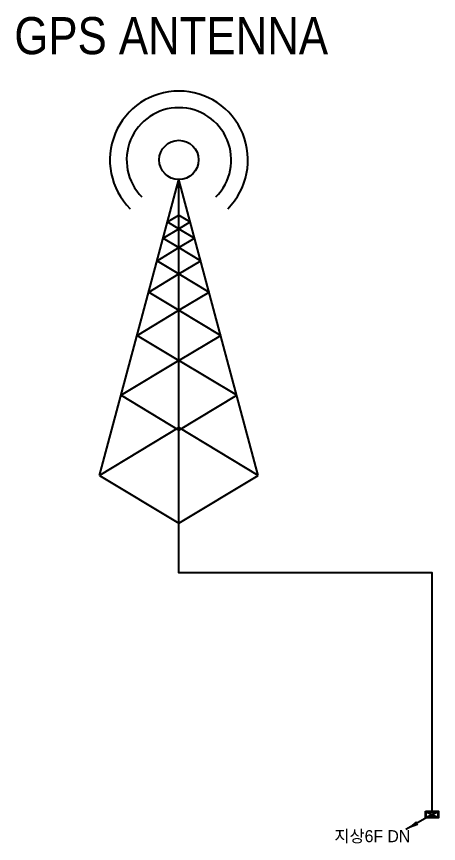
# Model space of a CAD drawing. Header units: millimetres. Extents: x 89450 to 753248, y -530175 to 1209785.
# Drawn here: x 163399 to 169965, y 1196904 to 1209785 of the extents above; entities that cross this region are included whole.
import ezdxf
from ezdxf.enums import TextEntityAlignment as Align

# ---------------------------------------------------------------- set-up
doc = ezdxf.new("R2010")
doc.units = ezdxf.units.MM
doc.header["$LTSCALE"] = 150
for name, color, linetype in [('-----99 EPMS CABLE DUCT', 4, 'Continuous'), ('-----99 EPMS CONDUIT', 4, 'Continuous'), ('-----99 EPMS ETC', 4, 'Continuous')]:
    doc.layers.add(name, color=color, linetype=linetype)
doc.styles.add('ELEC', font='')
doc.styles.get('ELEC').set_extended_font_data('Dotum')

msp = doc.modelspace()

# ---------------------------------------------------------------- linework, layer by layer
at = {"layer": '-----99 EPMS CABLE DUCT'}
for p, q in [((169865, 1197355), (169459, 1197121)), ((169775, 1197395), (169955, 1197315)), ((169775, 1197315), (169955, 1197395))]:
    msp.add_line(p, q, dxfattribs=at)
at = {"layer": '-----99 EPMS CABLE DUCT', "elevation": 0}
for points in [[(169765, 1197405), (169965, 1197405), (169965, 1197305), (169765, 1197305)], [(169775, 1197395), (169955, 1197395), (169955, 1197315), (169775, 1197315)]]:
    msp.add_lwpolyline(points, close=True, dxfattribs=at)
msp.add_lwpolyline([(169459, 1197121, 0, 70, 0), (169635, 1197222, 40, 40, 0)], format="xyseb", dxfattribs=at)
at = {"layer": '-----99 EPMS CABLE DUCT'}
msp.add_circle((169865, 1197355), 10, dxfattribs=at)
at = {"layer": '-----99 EPMS CONDUIT', "elevation": 0}
msp.add_lwpolyline([(169865, 1197405), (169865, 1201122), (165926, 1201122), (165926, 1201894)], dxfattribs=at)
at = {"layer": '-----99 EPMS ETC', "ltscale": 3}
for p, q in [((164691, 1202638), (165926, 1207246)), ((167161, 1202638), (165926, 1207246)), ((165926, 1201894), (165926, 1207246)), ((165749, 1206587), (165926, 1206693)), ((165926, 1206693), (166103, 1206587)), ((165749, 1206587), (165926, 1206480)), ((165926, 1206480), (166103, 1206587)), ((165682, 1206333), (165926, 1206480)), ((165926, 1206480), (166171, 1206333)), ((165682, 1206333), (165926, 1206186)), ((165926, 1206186), (166171, 1206333)), ((165587, 1205981), (165926, 1206186)), ((165926, 1206186), (166265, 1205982)), ((165587, 1205981), (165926, 1205777)), ((165926, 1205777), (166265, 1205981)), ((165457, 1205494), (165926, 1205777)), ((165926, 1205777), (166395, 1205494)), ((165457, 1205494), (165926, 1205211)), ((165926, 1205211), (166395, 1205494)), ((165276, 1204819), (165926, 1205211)), ((165926, 1205211), (166576, 1204819)), ((165276, 1204819), (165926, 1204428)), ((165926, 1204428), (166576, 1204819)), ((165926, 1204428), (165025, 1203885)), ((166826, 1203885), (165926, 1204428)), ((165025, 1203885), (165926, 1203342)), ((165926, 1203342), (166826, 1203885)), ((165926, 1203382), (164691, 1202638)), ((167161, 1202638), (165926, 1203382)), ((164691, 1202638), (165926, 1201894)), ((165926, 1201894), (167161, 1202638))]:
    msp.add_line(p, q, dxfattribs=at)
msp.add_circle((165926, 1207551), 306, dxfattribs=at)
for radius in [1074, 814]:
    msp.add_arc((165926, 1207551), radius, 315, 225, dxfattribs=at)

# ---------------------------------------------------------------- texts
at = {"layer": '-----99 EPMS CABLE DUCT', "style": 'ELEC'}
msp.add_text('지상6F DN', height=187.7, dxfattribs=at).set_placement((168345, 1196924, 0))
at = {"layer": '-----99 EPMS ETC', "ltscale": 3, "style": 'ELEC', "width": 0.9}
msp.add_text('GPS ANTENNA', height=578.46, dxfattribs=at).set_placement((165806, 1209198, -169), align=Align.CENTER)

doc.saveas('drawing.dxf')
